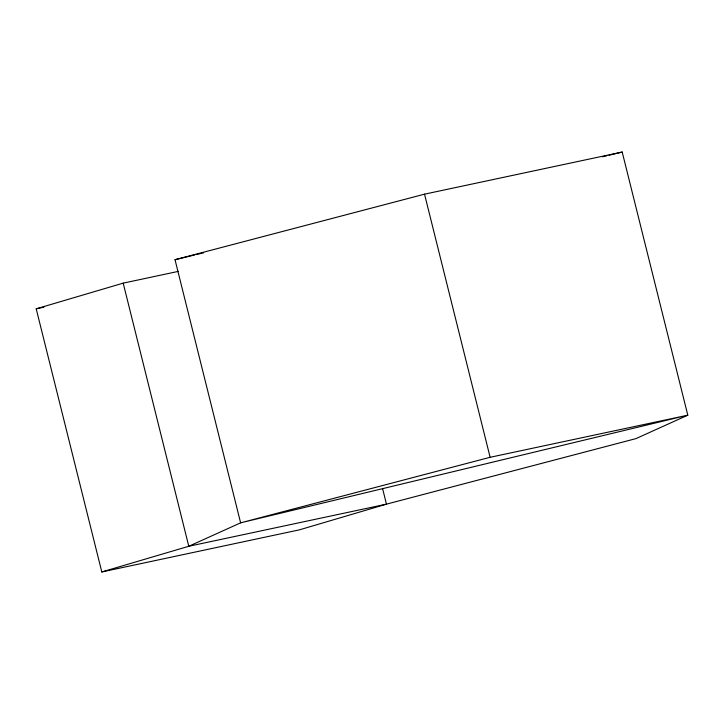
<?xml version="1.0" encoding="UTF-8"?>
<svg xmlns="http://www.w3.org/2000/svg" width="724" height="724" viewBox="0 0 724 724"><rect width="100%" height="100%" fill="white"/><g stroke="black" fill="none" stroke-linecap="round" stroke-linejoin="round"><path stroke-width="1.09" d="M101.803 571.951L188.792 546.267L240.621 522.837L175.018 259.708L424.526 194.168L622.197 152.049L687.8 415.178L635.971 438.608L386.462 504.148L299.474 529.832L101.803 571.951L36.2 308.822L123.189 283.138L178.403 271.373M490.13 457.287L240.621 522.837L687.8 415.178L490.13 457.287L424.526 194.168M175.018 259.708L194.792 254.948M196.991 254.423L203.589 252.83M602.422 156.809L606.812 155.76M609.011 155.226L622.197 152.049M36.2 308.822L43.929 307.175M382.634 488.8L386.462 504.148L188.792 546.267L123.189 283.138"/></g></svg>
